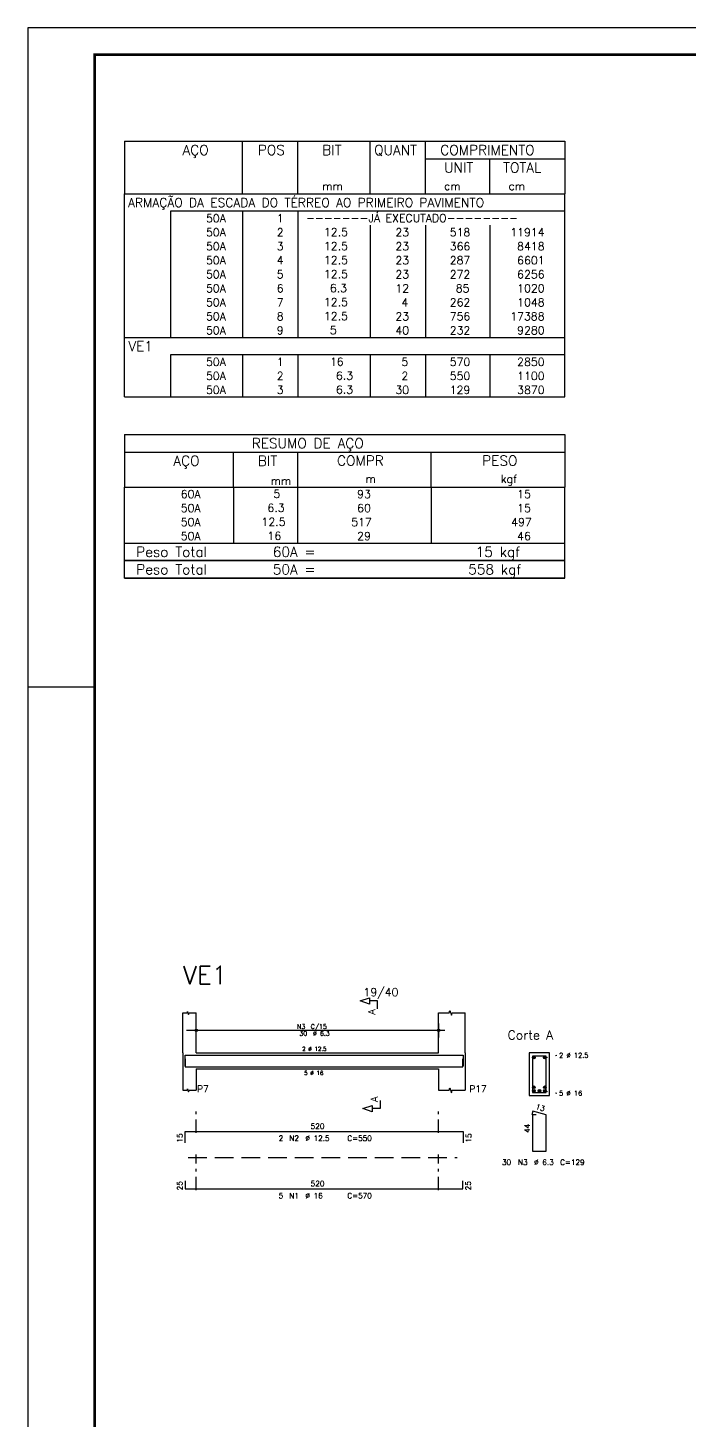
# Model space of a CAD drawing. Extents: x -2534 to -2415, y 70 to 154.
# Drawn here: x -2533.7 to -2508.9, y 102.1 to 154.3 of the extents above; entities that cross this region are included whole.
import ezdxf

# ---------------------------------------------------------------- set-up
doc = ezdxf.new("R2010")
doc.units = 0
doc.header["$MEASUREMENT"] = 0
for name, pattern in [('ESTILO_TQS_0001', [1, 0.7, -0.3]), ('ESTILO_TQS_0002', [0.4, 0.1, -0.3]), ('ESTILO_TQS_0003', [0.91, 0.5, -0.2, 0.01, -0.2])]:
    doc.linetypes.add(name, pattern=pattern)
doc.layers.get('0').update_dxf_attribs({"linetype": 'CONTINUOUS'})
for name, color, linetype in [('1', 1, 'CONTINUOUS'), ('2', 2, 'CONTINUOUS'), ('3', 3, 'CONTINUOUS'), ('6', 6, 'CONTINUOUS'), ('7', 7, 'CONTINUOUS'), ('ARQ-FOLHA', 7, 'CONTINUOUS')]:
    doc.layers.add(name, color=color, linetype=linetype)
doc.styles.get("Standard").update_dxf_attribs({"font": 'ROMANS.SHX'})

# ---------------------------------------------------------------- blocks, each defined once
blk = doc.blocks.new('fla0')
at = {"layer": 'ARQ-FOLHA'}
for p, q in [((5101.19, 1431.998), (4982.29, 1431.998)), ((4982.29, 1431.998), (4982.29, 1347.898)), ((4982.29, 1407.298), (4984.79, 1407.298))]:
    blk.add_line(p, q, dxfattribs=at)
at = {"layer": 'ARQ-FOLHA', "const_width": 0.1}
blk.add_lwpolyline([(5100.19, 1430.998), (4984.79, 1430.998), (4984.79, 1348.898), (5100.19, 1348.898), (5100.19, 1430.998)], dxfattribs=at)

msp = doc.modelspace()

# ---------------------------------------------------------------- linework, layer by layer
at = {"layer": '1', "linetype": 'Continuous'}
for p, q in [((-2527.394, 116.46), (-2527.394, 116.98)), ((-2518.306, 116.46), (-2518.306, 116.98))]:
    msp.add_line(p, q, dxfattribs=at)
at = {"layer": '1', "linetype": 'ESTILO_TQS_0002'}
for p, q in [((-2514.329, 115.705), (-2513.884, 115.79)), ((-2514.329, 114.455), (-2513.884, 114.37))]:
    msp.add_line(p, q, dxfattribs=at)
at = {"layer": '1', "linetype": 'ESTILO_TQS_0003'}
for p, q in [((-2527.394, 112.882), (-2527.394, 113.88)), ((-2518.314, 112.882), (-2518.314, 113.88)), ((-2527.394, 110.732), (-2527.394, 112.078)), ((-2518.314, 110.732), (-2518.314, 112.078))]:
    msp.add_line(p, q, dxfattribs=at)
at = {"layer": '1', "linetype": 'ESTILO_TQS_0001'}
msp.add_line((-2527.704, 111.955), (-2517.614, 111.955), dxfattribs=at)
at = {"layer": '2', "linetype": 'Continuous'}
for p, q in [((-2530.083, 150.044), (-2530.083, 148.075)), ((-2530.083, 150.044), (-2513.583, 150.044)), ((-2525.658, 148.075), (-2525.658, 150.044)), ((-2523.588, 148.075), (-2523.588, 150.044)), ((-2520.873, 148.075), (-2520.873, 150.044)), ((-2518.803, 148.075), (-2518.803, 150.044)), ((-2513.583, 150.044), (-2513.583, 148.075)), ((-2518.803, 149.388), (-2513.583, 149.388)), ((-2516.388, 148.075), (-2516.388, 149.388)), ((-2530.083, 148.075), (-2513.583, 148.075)), ((-2530.083, 147.419), (-2530.083, 148.075)), ((-2530.083, 148.075), (-2513.583, 148.075)), ((-2513.583, 147.419), (-2513.583, 148.075)), ((-2530.083, 146.894), (-2530.083, 147.419)), ((-2513.583, 147.419), (-2528.358, 147.419)), ((-2528.358, 147.419), (-2528.358, 146.894)), ((-2525.658, 147.419), (-2525.658, 146.894)), ((-2523.588, 147.419), (-2523.588, 146.894)), ((-2513.583, 146.894), (-2513.583, 147.419)), ((-2530.083, 146.369), (-2530.083, 146.894)), ((-2528.358, 146.894), (-2528.358, 146.369)), ((-2525.658, 146.894), (-2525.658, 146.369)), ((-2523.588, 146.894), (-2523.588, 146.369)), ((-2520.873, 146.894), (-2520.873, 146.369)), ((-2518.803, 146.894), (-2518.803, 146.369)), ((-2516.388, 146.894), (-2516.388, 146.369)), ((-2513.583, 146.369), (-2513.583, 146.894)), ((-2530.083, 145.844), (-2530.083, 146.369)), ((-2528.358, 146.369), (-2528.358, 145.844)), ((-2525.658, 146.369), (-2525.658, 145.844)), ((-2523.588, 146.369), (-2523.588, 145.844)), ((-2520.873, 146.369), (-2520.873, 145.844)), ((-2518.803, 146.369), (-2518.803, 145.844)), ((-2516.388, 146.369), (-2516.388, 145.844)), ((-2513.583, 145.844), (-2513.583, 146.369)), ((-2530.083, 145.319), (-2530.083, 145.844)), ((-2528.358, 145.844), (-2528.358, 145.319)), ((-2525.658, 145.844), (-2525.658, 145.319)), ((-2523.588, 145.844), (-2523.588, 145.319)), ((-2520.873, 145.844), (-2520.873, 145.319)), ((-2518.803, 145.844), (-2518.803, 145.319)), ((-2516.388, 145.844), (-2516.388, 145.319)), ((-2513.583, 145.319), (-2513.583, 145.844)), ((-2530.083, 144.794), (-2530.083, 145.319)), ((-2528.358, 145.319), (-2528.358, 144.794)), ((-2525.658, 145.319), (-2525.658, 144.794)), ((-2523.588, 145.319), (-2523.588, 144.794)), ((-2520.873, 145.319), (-2520.873, 144.794)), ((-2518.803, 145.319), (-2518.803, 144.794)), ((-2516.388, 145.319), (-2516.388, 144.794)), ((-2513.583, 144.794), (-2513.583, 145.319)), ((-2530.083, 144.269), (-2530.083, 144.794)), ((-2528.358, 144.794), (-2528.358, 144.269)), ((-2525.658, 144.794), (-2525.658, 144.269)), ((-2523.588, 144.794), (-2523.588, 144.269)), ((-2520.873, 144.794), (-2520.873, 144.269)), ((-2518.803, 144.794), (-2518.803, 144.269)), ((-2516.388, 144.794), (-2516.388, 144.269)), ((-2513.583, 144.269), (-2513.583, 144.794)), ((-2530.083, 143.744), (-2530.083, 144.269)), ((-2528.358, 144.269), (-2528.358, 143.744)), ((-2525.658, 144.269), (-2525.658, 143.744)), ((-2523.588, 144.269), (-2523.588, 143.744)), ((-2520.873, 144.269), (-2520.873, 143.744)), ((-2518.803, 144.269), (-2518.803, 143.744)), ((-2516.388, 144.269), (-2516.388, 143.744)), ((-2513.583, 143.744), (-2513.583, 144.269)), ((-2530.083, 143.219), (-2530.083, 143.744)), ((-2528.358, 143.744), (-2528.358, 143.219)), ((-2525.658, 143.744), (-2525.658, 143.219)), ((-2523.588, 143.744), (-2523.588, 143.219)), ((-2520.873, 143.744), (-2520.873, 143.219)), ((-2518.803, 143.744), (-2518.803, 143.219)), ((-2516.388, 143.744), (-2516.388, 143.219)), ((-2513.583, 143.219), (-2513.583, 143.744)), ((-2530.083, 142.694), (-2530.083, 143.219)), ((-2528.358, 143.219), (-2528.358, 142.694)), ((-2525.658, 143.219), (-2525.658, 142.694)), ((-2523.588, 143.219), (-2523.588, 142.694)), ((-2520.873, 143.219), (-2520.873, 142.694)), ((-2518.803, 143.219), (-2518.803, 142.694)), ((-2516.388, 143.219), (-2516.388, 142.694)), ((-2513.583, 142.694), (-2513.583, 143.219)), ((-2530.083, 142.038), (-2530.083, 142.694)), ((-2530.083, 142.694), (-2513.583, 142.694)), ((-2513.583, 142.038), (-2513.583, 142.694)), ((-2530.083, 141.513), (-2530.083, 142.038)), ((-2513.583, 142.038), (-2528.358, 142.038)), ((-2528.358, 142.038), (-2528.358, 141.513)), ((-2525.658, 142.038), (-2525.658, 141.513)), ((-2523.588, 142.038), (-2523.588, 141.513)), ((-2520.873, 142.038), (-2520.873, 141.513)), ((-2518.803, 142.038), (-2518.803, 141.513)), ((-2516.388, 142.038), (-2516.388, 141.513)), ((-2513.583, 141.513), (-2513.583, 142.038)), ((-2530.083, 140.988), (-2530.083, 141.513)), ((-2528.358, 141.513), (-2528.358, 140.988)), ((-2525.658, 141.513), (-2525.658, 140.988)), ((-2523.588, 141.513), (-2523.588, 140.988)), ((-2520.873, 141.513), (-2520.873, 140.988)), ((-2518.803, 141.513), (-2518.803, 140.988)), ((-2516.388, 141.513), (-2516.388, 140.988)), ((-2513.583, 140.988), (-2513.583, 141.513)), ((-2530.083, 140.463), (-2530.083, 140.988)), ((-2528.358, 140.988), (-2528.358, 140.463)), ((-2525.658, 140.988), (-2525.658, 140.463)), ((-2523.588, 140.988), (-2523.588, 140.463)), ((-2520.873, 140.988), (-2520.873, 140.463)), ((-2518.803, 140.988), (-2518.803, 140.463)), ((-2516.388, 140.988), (-2516.388, 140.463)), ((-2513.583, 140.463), (-2513.583, 140.988)), ((-2530.083, 140.463), (-2513.583, 140.463)), ((-2530.083, 139.054), (-2530.083, 137.086)), ((-2530.083, 139.054), (-2513.583, 139.054)), ((-2513.583, 139.054), (-2513.583, 137.086)), ((-2530.083, 138.398), (-2513.583, 138.398)), ((-2526.003, 137.086), (-2526.003, 138.398)), ((-2523.588, 137.086), (-2523.588, 138.398)), ((-2518.586, 137.086), (-2518.586, 138.398)), ((-2530.083, 137.086), (-2513.583, 137.086)), ((-2530.083, 136.561), (-2530.083, 137.086)), ((-2526.003, 137.086), (-2526.003, 136.561)), ((-2523.588, 136.561), (-2523.588, 137.086)), ((-2518.586, 137.086), (-2518.586, 136.561)), ((-2513.583, 136.561), (-2513.583, 137.086)), ((-2530.083, 136.036), (-2530.083, 136.561)), ((-2526.003, 136.561), (-2526.003, 136.036)), ((-2523.588, 136.036), (-2523.588, 136.561)), ((-2518.586, 136.561), (-2518.586, 136.036)), ((-2513.583, 136.036), (-2513.583, 136.561)), ((-2530.083, 135.511), (-2530.083, 136.036)), ((-2526.003, 136.036), (-2526.003, 135.511)), ((-2523.588, 135.511), (-2523.588, 136.036)), ((-2518.586, 136.036), (-2518.586, 135.511)), ((-2513.583, 135.511), (-2513.583, 136.036)), ((-2530.083, 134.986), (-2530.083, 135.511)), ((-2526.003, 135.511), (-2526.003, 134.986)), ((-2523.588, 134.986), (-2523.588, 135.511)), ((-2518.586, 135.511), (-2518.586, 134.986)), ((-2513.583, 134.986), (-2513.583, 135.511)), ((-2530.083, 134.986), (-2513.583, 134.986)), ((-2530.083, 134.329), (-2530.083, 134.986)), ((-2530.083, 134.986), (-2513.583, 134.986)), ((-2513.583, 134.329), (-2513.583, 134.986)), ((-2513.583, 134.329), (-2530.083, 134.329)), ((-2530.083, 133.673), (-2530.083, 134.329)), ((-2530.083, 134.329), (-2513.583, 134.329)), ((-2513.583, 133.673), (-2513.583, 134.329)), ((-2513.583, 133.673), (-2530.083, 133.673)), ((-2530.083, 133.673), (-2513.583, 133.673))]:
    msp.add_line(p, q, dxfattribs=at)
at = {"layer": '3', "linetype": 'Continuous'}
for p, q in [((-2527.894, 115.88), (-2527.894, 117.38)), ((-2527.394, 115.88), (-2527.394, 117.38)), ((-2518.314, 115.88), (-2518.314, 117.38)), ((-2517.314, 115.88), (-2517.314, 117.38)), ((-2527.764, 116.73), (-2518.076, 116.73)), ((-2527.894, 115.88), (-2527.894, 115.28)), ((-2527.394, 116.21), (-2527.394, 116.21)), ((-2527.394, 115.88), (-2518.314, 115.88)), ((-2518.306, 116.21), (-2518.306, 116.21)), ((-2517.314, 115.88), (-2517.314, 115.28)), ((-2514.154, 115.88), (-2514.914, 115.88)), ((-2514.914, 115.88), (-2514.914, 114.28)), ((-2514.154, 114.28), (-2514.154, 115.88)), ((-2527.894, 115.28), (-2527.894, 114.48)), ((-2527.394, 115.28), (-2518.314, 115.28)), ((-2527.394, 115.28), (-2527.394, 114.48)), ((-2518.314, 115.28), (-2518.314, 114.48)), ((-2517.314, 115.28), (-2517.314, 114.48)), ((-2514.914, 114.28), (-2514.154, 114.28))]:
    msp.add_line(p, q, dxfattribs=at)
for points in [[(-2520.603, 117.526), (-2520.603, 117.826), (-2520.903, 117.826), (-2520.903, 117.706), (-2521.253, 117.826), (-2520.903, 117.946), (-2520.903, 117.826)], [(-2527.894, 117.38), (-2527.742, 117.38), (-2527.723, 117.437), (-2527.685, 117.323), (-2527.666, 117.38), (-2527.394, 117.38)], [(-2518.314, 117.38), (-2517.919, 117.38), (-2517.889, 117.47), (-2517.829, 117.29), (-2517.799, 117.38), (-2517.314, 117.38)], [(-2527.894, 114.48), (-2527.742, 114.48), (-2527.723, 114.537), (-2527.685, 114.423), (-2527.666, 114.48), (-2527.394, 114.48)], [(-2518.314, 114.48), (-2517.919, 114.48), (-2517.889, 114.57), (-2517.829, 114.39), (-2517.799, 114.48), (-2517.314, 114.48)], [(-2520.504, 114.095), (-2520.504, 113.795), (-2520.804, 113.795), (-2520.804, 113.675), (-2521.154, 113.795), (-2520.804, 113.915), (-2520.804, 113.795)]]:
    msp.add_lwpolyline(points, dxfattribs=at)
for centre, radius in [((-2527.394, 116.73), 0.0416), ((-2527.394, 116.73), 0.0208), ((-2518.306, 116.73), 0.0416), ((-2518.306, 116.73), 0.0208)]:
    msp.add_circle(centre, radius, dxfattribs=at)
at = {"layer": '6', "linetype": 'Continuous'}
for p, q in [((-2527.814, 115.38), (-2527.814, 115.8)), ((-2527.814, 115.8), (-2517.386, 115.8)), ((-2527.814, 115.66), (-2527.814, 115.36)), ((-2527.814, 115.36), (-2517.406, 115.36)), ((-2517.406, 115.36), (-2517.406, 115.66)), ((-2517.386, 115.8), (-2517.386, 115.38)), ((-2514.775, 113.7), (-2514.812, 113.565)), ((-2514.654, 113.56), (-2514.794, 113.56)), ((-2514.794, 113.56), (-2514.794, 112.2)), ((-2514.274, 113.56), (-2514.775, 113.7)), ((-2514.274, 112.2), (-2514.274, 113.56)), ((-2527.814, 112.51), (-2527.814, 112.93)), ((-2527.814, 112.93), (-2517.386, 112.93)), ((-2517.386, 112.93), (-2517.386, 112.51)), ((-2514.794, 112.2), (-2514.274, 112.2)), ((-2527.814, 111.08), (-2527.814, 110.78)), ((-2527.814, 110.78), (-2517.406, 110.78)), ((-2517.406, 110.78), (-2517.406, 111.08))]:
    msp.add_line(p, q, dxfattribs=at)
msp.add_lwpolyline([(-2514.794, 115.76), (-2514.794, 114.4), (-2514.274, 114.4), (-2514.274, 115.76), (-2514.794, 115.76)], dxfattribs=at)
for centre in [(-2514.739, 115.705), (-2514.329, 115.705), (-2514.739, 114.591), (-2514.739, 114.455), (-2514.533, 114.455), (-2514.329, 114.591), (-2514.329, 114.455)]:
    msp.add_circle(centre, 0.05, dxfattribs=at)
for points in [[(-2514.689, 115.705), (-2514.764, 115.748), (-2514.786, 115.722)], [(-2514.689, 115.705), (-2514.786, 115.722), (-2514.786, 115.687)], [(-2514.689, 115.705), (-2514.786, 115.687), (-2514.764, 115.661)], [(-2514.689, 115.705), (-2514.73, 115.754), (-2514.764, 115.748)], [(-2514.689, 115.705), (-2514.764, 115.661), (-2514.73, 115.655)], [(-2514.689, 115.705), (-2514.701, 115.737), (-2514.73, 115.754)], [(-2514.689, 115.705), (-2514.73, 115.655), (-2514.701, 115.672)], [(-2514.689, 115.705), (-2514.701, 115.672), (-2514.689, 115.705)], [(-2514.279, 115.705), (-2514.354, 115.748), (-2514.376, 115.722)], [(-2514.279, 115.705), (-2514.376, 115.722), (-2514.376, 115.687)], [(-2514.279, 115.705), (-2514.376, 115.687), (-2514.354, 115.661)], [(-2514.279, 115.705), (-2514.32, 115.754), (-2514.354, 115.748)], [(-2514.279, 115.705), (-2514.354, 115.661), (-2514.32, 115.655)], [(-2514.279, 115.705), (-2514.291, 115.737), (-2514.32, 115.754)], [(-2514.279, 115.705), (-2514.32, 115.655), (-2514.291, 115.672)], [(-2514.279, 115.705), (-2514.291, 115.672), (-2514.279, 115.705)], [(-2514.689, 114.591), (-2514.764, 114.634), (-2514.786, 114.608)], [(-2514.689, 114.591), (-2514.786, 114.608), (-2514.786, 114.573)], [(-2514.689, 114.591), (-2514.786, 114.573), (-2514.764, 114.547)], [(-2514.689, 114.455), (-2514.764, 114.498), (-2514.786, 114.472)], [(-2514.689, 114.455), (-2514.786, 114.472), (-2514.786, 114.437)], [(-2514.689, 114.455), (-2514.786, 114.437), (-2514.764, 114.411)], [(-2514.689, 114.591), (-2514.73, 114.64), (-2514.764, 114.634)], [(-2514.689, 114.591), (-2514.764, 114.547), (-2514.73, 114.541)], [(-2514.689, 114.455), (-2514.73, 114.504), (-2514.764, 114.498)], [(-2514.689, 114.455), (-2514.764, 114.411), (-2514.73, 114.405)], [(-2514.689, 114.591), (-2514.701, 114.623), (-2514.73, 114.64)], [(-2514.689, 114.591), (-2514.73, 114.541), (-2514.701, 114.558)], [(-2514.689, 114.455), (-2514.701, 114.487), (-2514.73, 114.504)], [(-2514.689, 114.455), (-2514.73, 114.405), (-2514.701, 114.422)], [(-2514.689, 114.591), (-2514.701, 114.558), (-2514.689, 114.591)], [(-2514.689, 114.455), (-2514.701, 114.422), (-2514.689, 114.455)], [(-2514.483, 114.455), (-2514.558, 114.498), (-2514.58, 114.472)], [(-2514.483, 114.455), (-2514.58, 114.472), (-2514.58, 114.437)], [(-2514.483, 114.455), (-2514.58, 114.437), (-2514.558, 114.411)], [(-2514.483, 114.455), (-2514.524, 114.504), (-2514.558, 114.498)], [(-2514.483, 114.455), (-2514.558, 114.411), (-2514.524, 114.405)], [(-2514.483, 114.455), (-2514.494, 114.487), (-2514.524, 114.504)], [(-2514.483, 114.455), (-2514.524, 114.405), (-2514.494, 114.422)], [(-2514.483, 114.455), (-2514.494, 114.422), (-2514.483, 114.455)], [(-2514.279, 114.591), (-2514.354, 114.634), (-2514.376, 114.608)], [(-2514.279, 114.591), (-2514.376, 114.608), (-2514.376, 114.573)], [(-2514.279, 114.591), (-2514.376, 114.573), (-2514.354, 114.547)], [(-2514.279, 114.455), (-2514.354, 114.498), (-2514.376, 114.472)], [(-2514.279, 114.455), (-2514.376, 114.472), (-2514.376, 114.437)], [(-2514.279, 114.455), (-2514.376, 114.437), (-2514.354, 114.411)], [(-2514.279, 114.591), (-2514.32, 114.64), (-2514.354, 114.634)], [(-2514.279, 114.591), (-2514.354, 114.547), (-2514.32, 114.541)], [(-2514.279, 114.455), (-2514.32, 114.504), (-2514.354, 114.498)], [(-2514.279, 114.455), (-2514.354, 114.411), (-2514.32, 114.405)], [(-2514.279, 114.591), (-2514.291, 114.623), (-2514.32, 114.64)], [(-2514.279, 114.591), (-2514.32, 114.541), (-2514.291, 114.558)], [(-2514.279, 114.455), (-2514.291, 114.487), (-2514.32, 114.504)], [(-2514.279, 114.455), (-2514.32, 114.405), (-2514.291, 114.422)], [(-2514.279, 114.591), (-2514.291, 114.558), (-2514.279, 114.591)], [(-2514.279, 114.455), (-2514.291, 114.422), (-2514.279, 114.455)]]:
    msp.add_solid(points, dxfattribs=at)

# ---------------------------------------------------------------- block references
msp.add_blockref('fla0', (-7515.997, -1277.704))

# ---------------------------------------------------------------- texts
at = {"layer": '2', "linetype": 'Continuous'}
for s, height, p in [('AÇO', 0.375, (-2527.909, 149.528)), ('POS', 0.375, (-2525.088, 149.528)), ('BIT', 0.375, (-2522.673, 149.528)), ('QUANT', 0.375, (-2520.728, 149.528)), ('COMPRIMENTO', 0.375, (-2518.249, 149.528)), ('UNIT', 0.375, (-2518.103, 148.872)), ('TOTAL', 0.375, (-2515.894, 148.872)), ('mm', 0.3, (-2522.673, 148.216)), ('cm', 0.3, (-2518.103, 148.216)), ('cm', 0.3, (-2515.688, 148.216)), ('ARMAÇÃO DA ESCADA DO TÉRREO AO PRIMEIRO PAVIMENTO ', 0.3375, (-2529.954, 147.578)), ('     50A', 0.3, (-2528.149, 147.007)), ('  1', 0.3, (-2524.788, 147.007)), ('   -------JÁ EXECUTADO--------', 0.3, (-2523.952, 147.016)), ('     50A', 0.3, (-2528.149, 146.482)), ('  2', 0.3, (-2524.788, 146.482)), ('      12.5', 0.3, (-2523.952, 146.491)), ('   23', 0.3, (-2520.603, 146.482)), ('    518', 0.3, (-2518.788, 146.482)), ('  11914', 0.3, (-2516.038, 146.482)), ('     50A', 0.3, (-2528.149, 145.957)), ('  3', 0.3, (-2524.788, 145.957)), ('      12.5', 0.3, (-2523.952, 145.966)), ('   23', 0.3, (-2520.603, 145.957)), ('    366', 0.3, (-2518.788, 145.957)), ('   8418', 0.3, (-2516.038, 145.957)), ('     50A', 0.3, (-2528.149, 145.432)), ('  4', 0.3, (-2524.788, 145.432)), ('      12.5', 0.3, (-2523.952, 145.441)), ('   23', 0.3, (-2520.603, 145.432)), ('    287', 0.3, (-2518.788, 145.432)), ('   6601', 0.3, (-2516.038, 145.432)), ('     50A', 0.3, (-2528.149, 144.907)), ('  5', 0.3, (-2524.788, 144.907)), ('      12.5', 0.3, (-2523.952, 144.916)), ('   23', 0.3, (-2520.603, 144.907)), ('    272', 0.3, (-2518.788, 144.907)), ('   6256', 0.3, (-2516.038, 144.907)), ('     50A', 0.3, (-2528.149, 144.382)), ('  6', 0.3, (-2524.788, 144.382)), ('       6.3', 0.3, (-2523.952, 144.391)), ('   12', 0.3, (-2520.603, 144.382)), ('     85', 0.3, (-2518.788, 144.382)), ('   1020', 0.3, (-2516.038, 144.382)), ('     50A', 0.3, (-2528.149, 143.857)), ('  7', 0.3, (-2524.788, 143.857)), ('      12.5', 0.3, (-2523.952, 143.866)), ('    4', 0.3, (-2520.603, 143.857)), ('    262', 0.3, (-2518.788, 143.857)), ('   1048', 0.3, (-2516.038, 143.857)), ('     50A', 0.3, (-2528.149, 143.332)), ('  8', 0.3, (-2524.788, 143.332)), ('      12.5', 0.3, (-2523.952, 143.341)), ('   23', 0.3, (-2520.603, 143.332)), ('    756', 0.3, (-2518.788, 143.332)), ('  17388', 0.3, (-2516.038, 143.332)), ('     50A', 0.3, (-2528.149, 142.807)), ('  9', 0.3, (-2524.788, 142.807)), ('       5', 0.3, (-2523.952, 142.816)), ('   40', 0.3, (-2520.603, 142.807)), ('    232', 0.3, (-2518.788, 142.807)), ('   9280', 0.3, (-2516.038, 142.807)), ('VE1', 0.375, (-2529.939, 142.178)), ('     50A', 0.3, (-2528.149, 141.625)), ('  1', 0.3, (-2524.788, 141.625)), ('    16', 0.3, (-2523.278, 141.634)), ('    5', 0.3, (-2520.603, 141.625)), ('    570', 0.3, (-2518.788, 141.625)), ('   2850', 0.3, (-2516.038, 141.625)), ('     50A', 0.3, (-2528.149, 141.1)), ('  2', 0.3, (-2524.788, 141.1)), ('     6.3', 0.3, (-2523.278, 141.109)), ('    2', 0.3, (-2520.603, 141.1)), ('    550', 0.3, (-2518.788, 141.1)), ('   1100', 0.3, (-2516.038, 141.1)), ('     6.3', 0.3, (-2523.278, 140.584)), ('     50A', 0.3, (-2528.149, 140.575)), ('  3', 0.3, (-2524.788, 140.575)), ('   30', 0.3, (-2520.603, 140.575)), ('    129', 0.3, (-2518.788, 140.575)), ('   3870', 0.3, (-2516.038, 140.575)), ('RESUMO DE AÇO', 0.375, (-2525.312, 138.539)), ('AÇO', 0.375, (-2528.254, 137.883)), ('BIT', 0.375, (-2525.088, 137.883)), ('COMPR', 0.375, (-2522.12, 137.888)), ('PESO', 0.375, (-2516.676, 137.888)), ('mm', 0.3, (-2524.607, 137.171)), ('m', 0.3, (-2521.049, 137.241)), ('kgf', 0.3, (-2515.982, 137.241)), ('     60A', 0.3, (-2529.094, 136.673)), ('      5', 0.3, (-2525.843, 136.682)), ('     93', 0.3, (-2522.482, 136.673)), ('      15', 0.3, (-2516.71, 136.673)), ('     50A', 0.3, (-2529.094, 136.148)), ('     6.3', 0.3, (-2525.843, 136.157)), ('     60', 0.3, (-2522.482, 136.148)), ('      15', 0.3, (-2516.71, 136.148)), ('     50A', 0.3, (-2529.094, 135.623)), ('    12.5', 0.3, (-2525.843, 135.632)), ('    517', 0.3, (-2522.482, 135.623)), ('     497', 0.3, (-2516.71, 135.623)), ('     50A', 0.3, (-2529.094, 135.098)), ('     16', 0.3, (-2525.843, 135.107)), ('     29', 0.3, (-2522.482, 135.098)), ('      46', 0.3, (-2516.71, 135.098)), ('Peso Total        60A =', 0.375, (-2529.644, 134.47)), ('      15 kgf', 0.375, (-2518.598, 134.47)), ('Peso Total        50A =', 0.375, (-2529.644, 133.814)), ('     558 kgf', 0.375, (-2518.598, 133.814))]:
    msp.add_text(s, height=height, dxfattribs=at).set_placement(p)
at = {"layer": '3', "linetype": 'Continuous'}
for s, height, p in [('19/40', 0.3, (-2521.128, 118.006)), ('N3', 0.17, (-2523.615, 116.781)), ('C/15', 0.17, (-2523.105, 116.781)), ('30', 0.17, (-2523.53, 116.526)), ('%%C 6.3', 0.17, (-2523.02, 116.526)), ('Corte A', 0.34, (-2515.724, 116.38)), ('2 %%C 12.5', 0.15, (-2523.426, 115.955)), ('2 %%C 12.5', 0.18, (-2513.794, 115.7)), ('5 %%C 16', 0.15, (-2523.351, 115.055)), ('5 %%C 16', 0.18, (-2513.794, 114.28))]:
    msp.add_text(s, height=height, dxfattribs=at).set_placement(p)
for p in [(-2520.684, 117.309), (-2520.585, 114.04)]:
    msp.add_text('A', height=0.272, rotation=90, dxfattribs=at).set_placement(p)
at = {"layer": '6', "linetype": 'Continuous'}
msp.add_text('VE1', height=0.68, dxfattribs=at).set_placement((-2527.894, 118.456))
at = {"layer": '7', "linetype": 'Continuous'}
for s, height, p in [('P7', 0.25, (-2527.364, 114.405)), ('P17', 0.25, (-2517.164, 114.405)), ('520', 0.2, (-2523.107, 113.03)), ('2', 0.2, (-2524.307, 112.58)), ('N2', 0.2, (-2523.907, 112.58)), ('%%C 12.5', 0.2, (-2523.307, 112.58)), ('C=550', 0.2, (-2521.731, 112.58)), ('30', 0.2, (-2515.934, 111.68)), ('N3', 0.2, (-2515.334, 111.68)), ('%%C 6.3', 0.2, (-2514.734, 111.68)), ('C=129', 0.2, (-2513.757, 111.68)), ('5', 0.2, (-2524.307, 110.43)), ('N1', 0.2, (-2523.907, 110.43)), ('%%C 16', 0.2, (-2523.307, 110.43)), ('520', 0.2, (-2523.107, 110.88)), ('C=570', 0.2, (-2521.731, 110.43))]:
    msp.add_text(s, height=height, dxfattribs=at).set_placement(p)
for s, rotation, p in [('13', 344.3815, (-2514.69, 113.78)), ('15', 90, (-2527.914, 112.52)), ('15', 90, (-2517.086, 112.52)), ('44', 90, (-2514.894, 112.88)), ('25', 90, (-2527.914, 110.73)), ('25', 90, (-2517.106, 110.73))]:
    msp.add_text(s, height=0.2, rotation=rotation, dxfattribs=at).set_placement(p)

doc.saveas('drawing.dxf')
